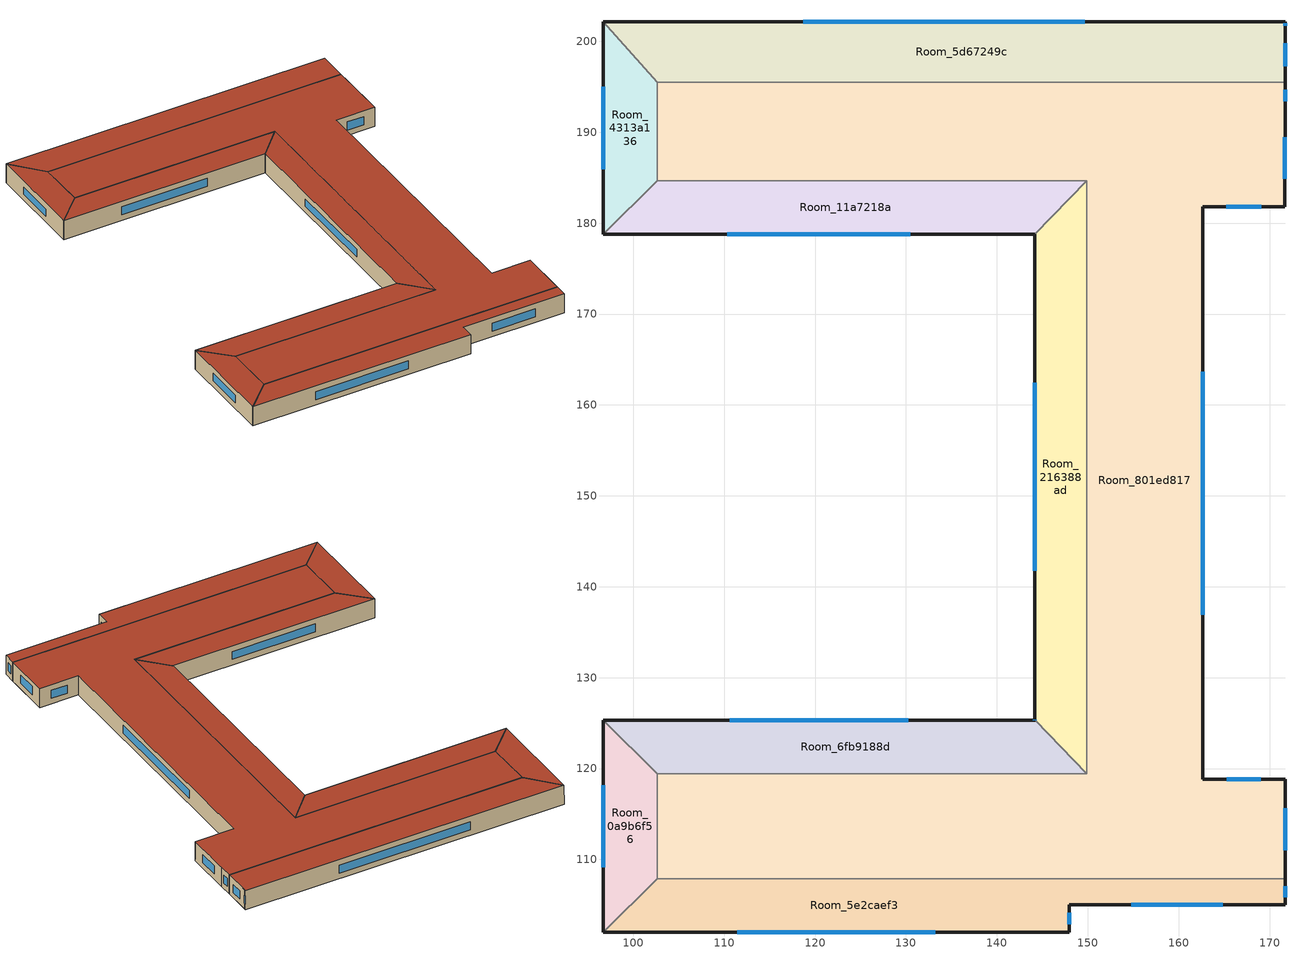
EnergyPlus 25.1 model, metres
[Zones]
Room_0a9b6f56
 floor outside (Adiabatic GroundContactFloor): 102.65,119.45 102.65,107.87 96.67,102 96.67,125.32 z100
 wall outside (2f0b1): 96.67,125.32 96.67,102 z100:104.7
 wall to Room_6fb9188d (10804): 102.65,119.45 96.67,125.32 z100:104.7
 wall to Room_801ed817 (10804): 102.65,107.87 102.65,119.45 z100:104.7
 wall to Room_5e2caef3 (10804): 96.67,102 102.65,107.87 z100:104.7
 window (51f68): 96.67,118.18 96.67,109.14 z101.44:103.26
 roof outside (e7365): 96.67,125.32 96.67,102 102.65,107.87 102.65,119.45 z104.7
Room_11a7218a
 floor outside (Adiabatic GroundContactFloor): 149.86,184.65 144.15,178.79 96.67,178.79 102.65,184.65 z100
 wall outside (2f0b1): 96.67,178.79 144.15,178.79 z100:104.7
 wall to Room_4313a136 (10804): 102.65,184.65 96.67,178.79 z100:104.7
 wall to Room_216388ad (10804): 144.15,178.79 149.86,184.65 z100:104.7
 wall to Room_801ed817 (10804): 149.86,184.65 102.65,184.65 z100:104.7
 window (51f68): 110.34,178.79 130.48,178.79 z101.35:103.35
 roof outside (e7365): 96.67,178.79 144.15,178.79 149.86,184.65 102.65,184.65 z104.7
Room_216388ad
 floor outside (Adiabatic GroundContactFloor): 149.86,184.65 149.86,119.45 144.15,125.38 144.15,178.79 z100
 wall outside (2f0b1): 144.15,178.79 144.15,125.38 144.21,125.32 z100:104.7
 wall to Room_6fb9188d (10804): 144.21,125.32 149.86,119.45 z100:104.7
 wall to Room_801ed817 (10804): 149.86,119.45 149.86,184.65 z100:104.7
 window (51f68): 144.15,162.43 144.15,141.74 / 144.17,125.36 144.19,125.34 z101.44:103.26
 roof outside (e7365): 149.86,184.65 144.15,178.79 144.15,125.38 149.86,119.45 z104.7
Room_4313a136
 floor outside (Adiabatic GroundContactFloor): 96.67,202.15 102.65,195.51 102.65,184.65 96.67,178.79 z100
 wall outside (2f0b1): 96.67,202.15 96.67,178.79 z100:104.7
 wall to Room_801ed817 (10804): 102.65,184.65 102.65,195.51 z100:104.7
 wall to Room_5d67249c (10804): 102.65,195.51 96.67,202.15 z100:104.7
 window (51f68): 96.67,194.99 96.67,185.94 z101.44:103.26
 roof outside (e7365): 96.67,202.15 96.67,178.79 102.65,184.65 102.65,195.51 z104.7
Room_5d67249c
 floor outside (Adiabatic GroundContactFloor): 171.7,202.15 171.7,195.51 102.65,195.51 96.67,202.15 z100
 wall outside (2f0b1): 171.7,195.51 171.7,201.55 171.7,202.15 96.67,202.15 z100:104.7
 wall to Room_801ed817 (10804): 102.65,195.51 171.7,195.51 z100:104.7
 window (51f68): 171.7,197.25 171.7,199.81 / 171.7,201.72 171.7,201.97 z101.35:103.35; 149.65,202.15 118.72,202.15 z101.38:103.32
 roof outside (e7365): 96.67,202.15 102.65,195.51 171.7,195.51 171.7,202.15 z104.7
Room_5e2caef3
 floor outside (Adiabatic GroundContactFloor): 171.7,107.87 171.7,105.03 147.97,105.03 147.97,102 96.67,102 102.65,107.87 z100
 wall outside (2f0b1): 96.67,102 147.97,102 147.97,105.03 171.7,105.03 171.7,107.87 z100:104.7
 wall to Room_801ed817 (10804): 171.7,107.87 102.65,107.87 z100:104.7
 window (51f68): 147.97,102.87 147.97,104.16 / 111.44,102 133.2,102 / 171.7,105.85 171.7,107.05 / 154.8,105.03 164.87,105.03 z101.35:103.35
 roof outside (e7365): 96.67,102 147.97,102 147.97,105.03 171.7,105.03 171.7,107.87 102.65,107.87 z104.7
Room_6fb9188d
 floor outside (Adiabatic GroundContactFloor): 144.21,125.32 149.86,119.45 102.65,119.45 96.67,125.32 z100
 wall outside (2f0b1): 144.21,125.32 96.67,125.32 z100:104.7
 wall to Room_801ed817 (10804): 102.65,119.45 149.86,119.45 z100:104.7
 window (51f68): 130.24,125.32 110.64,125.32 z101.38:103.32
 roof outside (e7365): 96.67,125.32 102.65,119.45 149.86,119.45 144.21,125.32 z104.7
Room_801ed817
 floor outside (Adiabatic GroundContactFloor): 171.7,195.51 171.7,181.82 162.65,181.82 162.65,118.81 171.7,118.81 171.7,107.87 102.65,107.87 102.65,119.45 149.86,119.45 149.86,184.65 102.65,184.65 102.65,195.51 z100
 wall outside (2f0b1): 171.7,107.87 171.7,118.81 162.65,118.81 162.65,181.82 171.7,181.82 171.7,192.54 171.7,195.51 z100:104.7
 window (51f68): 162.65,136.95 162.65,163.68 / 165.25,181.82 169.09,181.82 / 171.7,184.9 171.7,189.45 / 171.7,193.39 171.7,194.65 / 171.7,111.02 171.7,115.66 z101.35:103.35; 169.04,118.81 165.31,118.81 z101.38:103.32
 roof outside (e7365): 102.65,195.51 102.65,184.65 149.86,184.65 149.86,119.45 102.65,119.45 102.65,107.87 171.7,107.87 171.7,118.81 162.65,118.81 162.65,181.82 171.7,181.82 171.7,195.51 z104.7
[Building]
Unnamed: North Axis {deg}=0; Terrain=City; Solar Distribution=FullExteriorWithReflections
[Site:Location]
Toronto.City-Univ.of.Toronto: Latitude {deg}=43.67; Longitude {deg}=-79.4; Time Zone {hr}=-5; Elevation {m}=112.5
[SizingPeriod:DesignDay] Day of Month=21; Dry-Bulb Temperature Range Modifier Type=DefaultMultipliers; Barometric Pressure {Pa}=99981; Wind Direction {deg}=0; Rain Indicator=No; Snow Indicator=No; Daylight Saving Time Indicator=No; Begin Environment Reset Mode=FullResetAtBeginEnvironment
Name | Month | Day Type | Maximum Dry-Bulb Temperature {C} | Daily Dry-Bulb Temperature Range {deltaC} | Humidity Condition Type | Wetbulb or DewPoint at Maximum Dry-Bulb {C} | Wind Speed {m/s} | Solar Model Indicator | Enthalpy at Maximum Dry-Bulb {J/kg} | Sky Clearness
Toronto.City-Univ.of.Toronto Ann Clg .4% Condns DB=>MWB | 7 | SummerDesignDay | 30.8 | 10 | Wetbulb | 22.6 | 3.35 | ASHRAETau2017
Toronto.City-Univ.of.Toronto Ann Clg .4% Condns DP=>MDB | 7 | SummerDesignDay | 26.7 | 8.2 | Dewpoint | 22.8 | 3.35 | ASHRAETau2017
Toronto.City-Univ.of.Toronto Ann Clg .4% Condns Enth=>MDB | 7 | SummerDesignDay | 29 | 8.2 | Enthalpy |  | 3.35 | ASHRAETau2017 | 73400
Toronto.City-Univ.of.Toronto Ann Clg .4% Condns WB=>MDB | 7 | SummerDesignDay | 28.7 | 8.8 | Wetbulb | 24.2 | 3.35 | ASHRAETau2017
Toronto.City-Univ.of.Toronto Ann Clg 1% Condns DB=>MWB | 7 | SummerDesignDay | 29.2 | 10 | Wetbulb | 21.8 | 3.35 | ASHRAETau2017
Toronto.City-Univ.of.Toronto Ann Clg 1% Condns DP=>MDB | 7 | SummerDesignDay | 25.8 | 8.2 | Dewpoint | 21.9 | 3.35 | ASHRAETau2017
Toronto.City-Univ.of.Toronto Ann Clg 1% Condns Enth=>MDB | 7 | SummerDesignDay | 27.4 | 8.2 | Enthalpy |  | 3.35 | ASHRAETau2017 | 69800
Toronto.City-Univ.of.Toronto Ann Clg 1% Condns WB=>MDB | 7 | SummerDesignDay | 27.4 | 8.8 | Wetbulb | 23.2 | 3.35 | ASHRAETau2017
Toronto.City-Univ.of.Toronto Ann Clg 2% Condns DB=>MWB | 7 | SummerDesignDay | 27.8 | 10 | Wetbulb | 21 | 3.35 | ASHRAETau2017
Toronto.City-Univ.of.Toronto Ann Clg 2% Condns DP=>MDB | 7 | SummerDesignDay | 25 | 8.2 | Dewpoint | 21 | 3.35 | ASHRAETau2017
Toronto.City-Univ.of.Toronto Ann Clg 2% Condns Enth=>MDB | 7 | SummerDesignDay | 26.2 | 8.2 | Enthalpy |  | 3.35 | ASHRAETau2017 | 66300
Toronto.City-Univ.of.Toronto Ann Clg 2% Condns WB=>MDB | 7 | SummerDesignDay | 26.1 | 8.8 | Wetbulb | 22.3 | 3.35 | ASHRAETau2017
Toronto.City-Univ.of.Toronto Ann Htg 99% Condns DB | 1 | WinterDesignDay | -13.9 | 0 | Wetbulb | -13.9 | 6.71 | ASHRAEClearSky |  | 0
Toronto.City-Univ.of.Toronto Ann Htg 99.6% Condns DB | 1 | WinterDesignDay | -16.8 | 0 | Wetbulb | -16.8 | 6.71 | ASHRAEClearSky |  | 0
Toronto.City-Univ.of.Toronto Ann Hum_n 99% Condns DP=>MCDB | 1 | WinterDesignDay | -12.6 | 0 | Dewpoint | -19.8 | 6.71 | ASHRAEClearSky |  | 0
Toronto.City-Univ.of.Toronto Ann Hum_n 99.6% Condns DP=>MCDB | 1 | WinterDesignDay | -16 | 0 | Dewpoint | -23.4 | 6.71 | ASHRAEClearSky |  | 0
Toronto.City-Univ.of.Toronto April .4% Condns DB=>MCWB | 4 | SummerDesignDay | 22.6 | 7.5 | Wetbulb | 14.8 | 0 | ASHRAETau2017
Toronto.City-Univ.of.Toronto April .4% Condns WB=>MCDB | 4 | SummerDesignDay | 20.3 | 7.5 | Wetbulb | 16.3 | 0 | ASHRAETau2017
Toronto.City-Univ.of.Toronto April 10% Condns DB=>MCWB | 4 | SummerDesignDay | 14.6 | 11.1 | Wetbulb | 9.5 | 0 | ASHRAETau2017
Toronto.City-Univ.of.Toronto April 10% Condns WB=>MCDB | 4 | SummerDesignDay | 13.4 | 10.6 | Wetbulb | 9.9 | 0 | ASHRAETau2017
Toronto.City-Univ.of.Toronto April 2% Condns DB=>MCWB | 4 | SummerDesignDay | 19.3 | 7.5 | Wetbulb | 12.7 | 0 | ASHRAETau2017
Toronto.City-Univ.of.Toronto April 2% Condns WB=>MCDB | 4 | SummerDesignDay | 18.4 | 7.5 | Wetbulb | 14 | 0 | ASHRAETau2017
Toronto.City-Univ.of.Toronto April 5% Condns DB=>MCWB | 4 | SummerDesignDay | 16.8 | 11.1 | Wetbulb | 10.7 | 0 | ASHRAETau2017
Toronto.City-Univ.of.Toronto April 5% Condns WB=>MCDB | 4 | SummerDesignDay | 15.7 | 10.6 | Wetbulb | 11.9 | 0 | ASHRAETau2017
Toronto.City-Univ.of.Toronto August .4% Condns DB=>MCWB | 8 | SummerDesignDay | 32 | 7.8 | Wetbulb | 23.5 | 0 | ASHRAETau2017
Toronto.City-Univ.of.Toronto August .4% Condns WB=>MCDB | 8 | SummerDesignDay | 29.6 | 7.8 | Wetbulb | 25.5 | 0 | ASHRAETau2017
Toronto.City-Univ.of.Toronto August 10% Condns DB=>MCWB | 8 | SummerDesignDay | 26.8 | 9.4 | Wetbulb | 20.6 | 0 | ASHRAETau2017
Toronto.City-Univ.of.Toronto August 10% Condns WB=>MCDB | 8 | SummerDesignDay | 25.3 | 8.3 | Wetbulb | 21.9 | 0 | ASHRAETau2017
Toronto.City-Univ.of.Toronto August 2% Condns DB=>MCWB | 8 | SummerDesignDay | 29.9 | 7.8 | Wetbulb | 22.8 | 0 | ASHRAETau2017
Toronto.City-Univ.of.Toronto August 2% Condns WB=>MCDB | 8 | SummerDesignDay | 27.9 | 7.8 | Wetbulb | 23.9 | 0 | ASHRAETau2017
Toronto.City-Univ.of.Toronto August 5% Condns DB=>MCWB | 8 | SummerDesignDay | 28.2 | 9.4 | Wetbulb | 21.5 | 0 | ASHRAETau2017
Toronto.City-Univ.of.Toronto August 5% Condns WB=>MCDB | 8 | SummerDesignDay | 26.7 | 8.3 | Wetbulb | 22.9 | 0 | ASHRAETau2017
Toronto.City-Univ.of.Toronto December .4% Condns DB=>MCWB | 12 | SummerDesignDay | 11.9 | 5.1 | Wetbulb | 10.5 | 0 | ASHRAETau2017
Toronto.City-Univ.of.Toronto December .4% Condns WB=>MCDB | 12 | SummerDesignDay | 11.6 | 5.1 | Wetbulb | 10.6 | 0 | ASHRAETau2017
Toronto.City-Univ.of.Toronto December 10% Condns DB=>MCWB | 12 | SummerDesignDay | 5.8 | 6.4 | Wetbulb | 4.3 | 0 | ASHRAETau2017
Toronto.City-Univ.of.Toronto December 10% Condns WB=>MCDB | 12 | SummerDesignDay | 5.6 | 6.4 | Wetbulb | 4.3 | 0 | ASHRAETau2017
Toronto.City-Univ.of.Toronto December 2% Condns DB=>MCWB | 12 | SummerDesignDay | 9.3 | 5.1 | Wetbulb | 7.7 | 0 | ASHRAETau2017
Toronto.City-Univ.of.Toronto December 2% Condns WB=>MCDB | 12 | SummerDesignDay | 9.2 | 5.1 | Wetbulb | 8 | 0 | ASHRAETau2017
Toronto.City-Univ.of.Toronto December 5% Condns DB=>MCWB | 12 | SummerDesignDay | 7.5 | 6.4 | Wetbulb | 5.9 | 0 | ASHRAETau2017
Toronto.City-Univ.of.Toronto December 5% Condns WB=>MCDB | 12 | SummerDesignDay | 7.4 | 6.4 | Wetbulb | 6.2 | 0 | ASHRAETau2017
Toronto.City-Univ.of.Toronto February .4% Condns DB=>MCWB | 2 | SummerDesignDay | 12.3 | 6.2 | Wetbulb | 7.8 | 0 | ASHRAETau2017
Toronto.City-Univ.of.Toronto February .4% Condns WB=>MCDB | 2 | SummerDesignDay | 10.4 | 6.2 | Wetbulb | 8.9 | 0 | ASHRAETau2017
Toronto.City-Univ.of.Toronto February 10% Condns DB=>MCWB | 2 | SummerDesignDay | 3.7 | 8.1 | Wetbulb | 2 | 0 | ASHRAETau2017
Toronto.City-Univ.of.Toronto February 10% Condns WB=>MCDB | 2 | SummerDesignDay | 3.6 | 7.9 | Wetbulb | 2.1 | 0 | ASHRAETau2017
Toronto.City-Univ.of.Toronto February 2% Condns DB=>MCWB | 2 | SummerDesignDay | 8.2 | 6.2 | Wetbulb | 5.8 | 0 | ASHRAETau2017
Toronto.City-Univ.of.Toronto February 2% Condns WB=>MCDB | 2 | SummerDesignDay | 8.1 | 6.2 | Wetbulb | 6 | 0 | ASHRAETau2017
Toronto.City-Univ.of.Toronto February 5% Condns DB=>MCWB | 2 | SummerDesignDay | 5.5 | 8.1 | Wetbulb | 3.5 | 0 | ASHRAETau2017
Toronto.City-Univ.of.Toronto February 5% Condns WB=>MCDB | 2 | SummerDesignDay | 5.2 | 7.9 | Wetbulb | 3.7 | 0 | ASHRAETau2017
Toronto.City-Univ.of.Toronto January .4% Condns DB=>MCWB | 1 | SummerDesignDay | 11.8 | 6.2 | Wetbulb | 10.5 | 0 | ASHRAETau2017
Toronto.City-Univ.of.Toronto January .4% Condns WB=>MCDB | 1 | SummerDesignDay | 11.6 | 6.2 | Wetbulb | 10.6 | 0 | ASHRAETau2017
Toronto.City-Univ.of.Toronto January 10% Condns DB=>MCWB | 1 | SummerDesignDay | 4.1 | 7.1 | Wetbulb | 2.8 | 0 | ASHRAETau2017
Toronto.City-Univ.of.Toronto January 10% Condns WB=>MCDB | 1 | SummerDesignDay | 4 | 6.8 | Wetbulb | 2.9 | 0 | ASHRAETau2017
Toronto.City-Univ.of.Toronto January 2% Condns DB=>MCWB | 1 | SummerDesignDay | 8.7 | 6.2 | Wetbulb | 7.4 | 0 | ASHRAETau2017
Toronto.City-Univ.of.Toronto January 2% Condns WB=>MCDB | 1 | SummerDesignDay | 8.3 | 6.2 | Wetbulb | 7.5 | 0 | ASHRAETau2017
Toronto.City-Univ.of.Toronto January 5% Condns DB=>MCWB | 1 | SummerDesignDay | 6.2 | 7.1 | Wetbulb | 4.7 | 0 | ASHRAETau2017
Toronto.City-Univ.of.Toronto January 5% Condns WB=>MCDB | 1 | SummerDesignDay | 5.8 | 6.8 | Wetbulb | 4.8 | 0 | ASHRAETau2017
Toronto.City-Univ.of.Toronto July .4% Condns DB=>MCWB | 7 | SummerDesignDay | 33.6 | 8.2 | Wetbulb | 24.1 | 0 | ASHRAETau2017
Toronto.City-Univ.of.Toronto July .4% Condns WB=>MCDB | 7 | SummerDesignDay | 31.4 | 8.2 | Wetbulb | 25.9 | 0 | ASHRAETau2017
Toronto.City-Univ.of.Toronto July 10% Condns DB=>MCWB | 7 | SummerDesignDay | 27.9 | 10 | Wetbulb | 21 | 0 | ASHRAETau2017
Toronto.City-Univ.of.Toronto July 10% Condns WB=>MCDB | 7 | SummerDesignDay | 26.2 | 8.8 | Wetbulb | 22.4 | 0 | ASHRAETau2017
Toronto.City-Univ.of.Toronto July 2% Condns DB=>MCWB | 7 | SummerDesignDay | 31.2 | 8.2 | Wetbulb | 22.8 | 0 | ASHRAETau2017
Toronto.City-Univ.of.Toronto July 2% Condns WB=>MCDB | 7 | SummerDesignDay | 29.2 | 8.2 | Wetbulb | 24.4 | 0 | ASHRAETau2017
Toronto.City-Univ.of.Toronto July 5% Condns DB=>MCWB | 7 | SummerDesignDay | 29.5 | 10 | Wetbulb | 21.8 | 0 | ASHRAETau2017
Toronto.City-Univ.of.Toronto July 5% Condns WB=>MCDB | 7 | SummerDesignDay | 27.7 | 8.8 | Wetbulb | 23.4 | 0 | ASHRAETau2017
Toronto.City-Univ.of.Toronto June .4% Condns DB=>MCWB | 6 | SummerDesignDay | 31.6 | 8.2 | Wetbulb | 22.9 | 0 | ASHRAETau2017
Toronto.City-Univ.of.Toronto June .4% Condns WB=>MCDB | 6 | SummerDesignDay | 29.8 | 8.2 | Wetbulb | 24.2 | 0 | ASHRAETau2017
Toronto.City-Univ.of.Toronto June 10% Condns DB=>MCWB | 6 | SummerDesignDay | 25.6 | 10.5 | Wetbulb | 19.3 | 0 | ASHRAETau2017
Toronto.City-Univ.of.Toronto June 10% Condns WB=>MCDB | 6 | SummerDesignDay | 24.1 | 9.6 | Wetbulb | 20.3 | 0 | ASHRAETau2017
Toronto.City-Univ.of.Toronto June 2% Condns DB=>MCWB | 6 | SummerDesignDay | 29.3 | 8.2 | Wetbulb | 21.4 | 0 | ASHRAETau2017
Toronto.City-Univ.of.Toronto June 2% Condns WB=>MCDB | 6 | SummerDesignDay | 27.3 | 8.2 | Wetbulb | 22.9 | 0 | ASHRAETau2017
Toronto.City-Univ.of.Toronto June 5% Condns DB=>MCWB | 6 | SummerDesignDay | 27.4 | 10.5 | Wetbulb | 20.3 | 0 | ASHRAETau2017
Toronto.City-Univ.of.Toronto June 5% Condns WB=>MCDB | 6 | SummerDesignDay | 25.9 | 9.6 | Wetbulb | 21.6 | 0 | ASHRAETau2017
Toronto.City-Univ.of.Toronto March .4% Condns DB=>MCWB | 3 | SummerDesignDay | 17.9 | 6.6 | Wetbulb | 13.5 | 0 | ASHRAETau2017
Toronto.City-Univ.of.Toronto March .4% Condns WB=>MCDB | 3 | SummerDesignDay | 16.7 | 6.6 | Wetbulb | 14.4 | 0 | ASHRAETau2017
Toronto.City-Univ.of.Toronto March 10% Condns DB=>MCWB | 3 | SummerDesignDay | 8.8 | 9.4 | Wetbulb | 5.9 | 0 | ASHRAETau2017
Toronto.City-Univ.of.Toronto March 10% Condns WB=>MCDB | 3 | SummerDesignDay | 8.3 | 9.2 | Wetbulb | 6 | 0 | ASHRAETau2017
Toronto.City-Univ.of.Toronto March 2% Condns DB=>MCWB | 3 | SummerDesignDay | 13.9 | 6.6 | Wetbulb | 10.3 | 0 | ASHRAETau2017
Toronto.City-Univ.of.Toronto March 2% Condns WB=>MCDB | 3 | SummerDesignDay | 12.9 | 6.6 | Wetbulb | 11 | 0 | ASHRAETau2017
Toronto.City-Univ.of.Toronto March 5% Condns DB=>MCWB | 3 | SummerDesignDay | 11.1 | 9.4 | Wetbulb | 8 | 0 | ASHRAETau2017
Toronto.City-Univ.of.Toronto March 5% Condns WB=>MCDB | 3 | SummerDesignDay | 10.7 | 9.2 | Wetbulb | 8.3 | 0 | ASHRAETau2017
Toronto.City-Univ.of.Toronto May .4% Condns DB=>MCWB | 5 | SummerDesignDay | 28.9 | 8.2 | Wetbulb | 20.7 | 0 | ASHRAETau2017
Toronto.City-Univ.of.Toronto May .4% Condns WB=>MCDB | 5 | SummerDesignDay | 26.9 | 8.2 | Wetbulb | 22.2 | 0 | ASHRAETau2017
Toronto.City-Univ.of.Toronto May 10% Condns DB=>MCWB | 5 | SummerDesignDay | 21.5 | 11.1 | Wetbulb | 15.5 | 0 | ASHRAETau2017
Toronto.City-Univ.of.Toronto May 10% Condns WB=>MCDB | 5 | SummerDesignDay | 20.3 | 10.1 | Wetbulb | 16.4 | 0 | ASHRAETau2017
Toronto.City-Univ.of.Toronto May 2% Condns DB=>MCWB | 5 | SummerDesignDay | 26.2 | 8.2 | Wetbulb | 18.8 | 0 | ASHRAETau2017
Toronto.City-Univ.of.Toronto May 2% Condns WB=>MCDB | 5 | SummerDesignDay | 25.2 | 8.2 | Wetbulb | 20.1 | 0 | ASHRAETau2017
Toronto.City-Univ.of.Toronto May 5% Condns DB=>MCWB | 5 | SummerDesignDay | 23.9 | 11.1 | Wetbulb | 17.2 | 0 | ASHRAETau2017
Toronto.City-Univ.of.Toronto May 5% Condns WB=>MCDB | 5 | SummerDesignDay | 22.4 | 10.1 | Wetbulb | 18.2 | 0 | ASHRAETau2017
Toronto.City-Univ.of.Toronto November .4% Condns DB=>MCWB | 11 | SummerDesignDay | 16.9 | 5.6 | Wetbulb | 13.3 | 0 | ASHRAETau2017
Toronto.City-Univ.of.Toronto November .4% Condns WB=>MCDB | 11 | SummerDesignDay | 16.1 | 5.6 | Wetbulb | 14 | 0 | ASHRAETau2017
Toronto.City-Univ.of.Toronto November 10% Condns DB=>MCWB | 11 | SummerDesignDay | 11.4 | 7.8 | Wetbulb | 9.2 | 0 | ASHRAETau2017
Toronto.City-Univ.of.Toronto November 10% Condns WB=>MCDB | 11 | SummerDesignDay | 11.1 | 7.2 | Wetbulb | 9.3 | 0 | ASHRAETau2017
Toronto.City-Univ.of.Toronto November 2% Condns DB=>MCWB | 11 | SummerDesignDay | 14.6 | 5.6 | Wetbulb | 11.6 | 0 | ASHRAETau2017
Toronto.City-Univ.of.Toronto November 2% Condns WB=>MCDB | 11 | SummerDesignDay | 14 | 5.6 | Wetbulb | 12.3 | 0 | ASHRAETau2017
Toronto.City-Univ.of.Toronto November 5% Condns DB=>MCWB | 11 | SummerDesignDay | 12.9 | 7.8 | Wetbulb | 10.3 | 0 | ASHRAETau2017
Toronto.City-Univ.of.Toronto November 5% Condns WB=>MCDB | 11 | SummerDesignDay | 12.4 | 7.2 | Wetbulb | 10.7 | 0 | ASHRAETau2017
Toronto.City-Univ.of.Toronto October .4% Condns DB=>MCWB | 10 | SummerDesignDay | 24.4 | 6.4 | Wetbulb | 19.4 | 0 | ASHRAETau2017
Toronto.City-Univ.of.Toronto October .4% Condns WB=>MCDB | 10 | SummerDesignDay | 23.6 | 6.4 | Wetbulb | 20.7 | 0 | ASHRAETau2017
Toronto.City-Univ.of.Toronto October 10% Condns DB=>MCWB | 10 | SummerDesignDay | 17.5 | 8.7 | Wetbulb | 14.6 | 0 | ASHRAETau2017
Toronto.City-Univ.of.Toronto October 10% Condns WB=>MCDB | 10 | SummerDesignDay | 17.2 | 8 | Wetbulb | 15.1 | 0 | ASHRAETau2017
Toronto.City-Univ.of.Toronto October 2% Condns DB=>MCWB | 10 | SummerDesignDay | 21.5 | 6.4 | Wetbulb | 17.4 | 0 | ASHRAETau2017
Toronto.City-Univ.of.Toronto October 2% Condns WB=>MCDB | 10 | SummerDesignDay | 20.6 | 6.4 | Wetbulb | 18.1 | 0 | ASHRAETau2017
Toronto.City-Univ.of.Toronto October 5% Condns DB=>MCWB | 10 | SummerDesignDay | 19.4 | 8.7 | Wetbulb | 15.9 | 0 | ASHRAETau2017
Toronto.City-Univ.of.Toronto October 5% Condns WB=>MCDB | 10 | SummerDesignDay | 18.6 | 8 | Wetbulb | 16.5 | 0 | ASHRAETau2017
Toronto.City-Univ.of.Toronto September .4% Condns DB=>MCWB | 9 | SummerDesignDay | 30.4 | 7.6 | Wetbulb | 22.1 | 0 | ASHRAETau2017
Toronto.City-Univ.of.Toronto September .4% Condns WB=>MCDB | 9 | SummerDesignDay | 28.1 | 7.6 | Wetbulb | 23.7 | 0 | ASHRAETau2017
Toronto.City-Univ.of.Toronto September 10% Condns DB=>MCWB | 9 | SummerDesignDay | 24.1 | 9.7 | Wetbulb | 19.4 | 0 | ASHRAETau2017
Toronto.City-Univ.of.Toronto September 10% Condns WB=>MCDB | 9 | SummerDesignDay | 23.1 | 8.4 | Wetbulb | 20.2 | 0 | ASHRAETau2017
Toronto.City-Univ.of.Toronto September 2% Condns DB=>MCWB | 9 | SummerDesignDay | 27.7 | 7.6 | Wetbulb | 21.4 | 0 | ASHRAETau2017
Toronto.City-Univ.of.Toronto September 2% Condns WB=>MCDB | 9 | SummerDesignDay | 26.1 | 7.6 | Wetbulb | 22.4 | 0 | ASHRAETau2017
Toronto.City-Univ.of.Toronto September 5% Condns DB=>MCWB | 9 | SummerDesignDay | 25.7 | 9.7 | Wetbulb | 20 | 0 | ASHRAETau2017
Toronto.City-Univ.of.Toronto September 5% Condns WB=>MCDB | 9 | SummerDesignDay | 24.8 | 8.4 | Wetbulb | 21.4 | 0 | ASHRAETau2017
[Site:WaterMainsTemperature]
Calculation Method=CorrelationFromWeatherFile
[Material:NoMass] Roughness=MediumRough; Thermal Absorptance=0.9; Solar Absorptance=0.7; Visible Absorptance=0.7
Name | Thermal Resistance {m2-K/W}
2c8bc | 3.524
79cd6 | 3.45
Adiabatic Material | 1760.93
cec85 | 0.438
[WindowMaterial:SimpleGlazingSystem]
77c65: U-Factor {W/m2-K}=2.05; Solar Heat Gain Coefficient=0.2262; Visible Transmittance=0.9
[Construction]
10804: cec85
2f0b1: 79cd6
51f68: 77c65
Adiabatic GroundContactFloor: Adiabatic Material
e7365: 2c8bc
[Space]
Name | Zone | Volume {m3} | Space Type
Room_0a9b6f56_Space | Room_0a9b6f56 | 489.998 | 46f41
Room_11a7218a_Space | Room_11a7218a | 1305.48 | 606e4
Room_216388ad_Space | Room_216388ad | 1593.33 | d6dc6
Room_4313a136_Space | Room_4313a136 | 480.343 | 3a62f
Room_5d67249c_Space | Room_5d67249c | 2248.31 | e1061
Room_5e2caef3_Space | Room_5e2caef3 | 1648.48 | acb97
Room_6fb9188d_Space | Room_6fb9188d | 1306.34 | bc0ce
Room_801ed817_Space | Room_801ed817 | 11293 | 6313e
[SpaceList]
46f41: Room_0a9b6f56_Space
d6dc6: Room_216388ad_Space
3a62f: Room_4313a136_Space
e1061: Room_5d67249c_Space
acb97: Room_5e2caef3_Space
bc0ce: Room_6fb9188d_Space
6313e: Room_801ed817_Space
[Zone] Multiplier=1; Ceiling Height {m}=4.7; Part of Total Floor Area=Yes
Name | Volume {m3} | Floor Area {m2}
Room_0a9b6f56 | 489.998
Room_11a7218a | 1305.48 | 277.76
Room_216388ad | 1593.33 | 339.01
Room_4313a136 | 480.343 | 102.2
Room_5d67249c | 2248.31 | 478.36
Room_5e2caef3 | 1648.48 | 350.74
Room_6fb9188d | 1306.34 | 277.94
Room_801ed817 | 11293 | 2402.77
[People] Number of People Schedule=a967c; Number of People Calculation Method=People/Area; Fraction Radiant=0.56; Activity Level Schedule=Seated Adult Activity
Name | Zone or ZoneList or Space or SpaceList | People per Floor Area {person/m2}
{e7f854cd-2b85-4860-9b54-089a68d50955} | 46f41 | 0.068
{256f0264-9617-4169-a067-51c1892da824} | d6dc6 | 0.0671
24c29 | 3a62f | 0.0668
{3c0e9492-82ee-4bde-92a1-cc7fdd889521} | e1061 | 0.0554
{e4d41f8e-0f0f-4287-b9f9-2388069455ee} | acb97 | 0.0666
{44a568f9-8bf0-4e7b-821e-cd3cd283cb44} | bc0ce | 0.0676
{04e2b0d8-b838-4938-b188-53152b6516b8} | 6313e | 0.0667
[Lights] Schedule=a967c; Design Level Calculation Method=Watts/Area; Return Air Fraction=0; Fraction Radiant=0.32; Fraction Visible=0.25; Fraction Replaceable=1
Name | Zone or ZoneList or Space or SpaceList | Watts per Floor Area {W/m2}
{462d3c33-9194-4b2c-9915-f4eff6a7f396} | 46f41 | 3.77
{3694c1e3-3832-41c1-b986-158a26c3e45a} | d6dc6 | 3.77
49aae | 3a62f | 3.77
{d9a0dde1-f06f-471d-839c-18ba4fc53d7f} | e1061 | 9.9
{10bd4d2e-33f5-48a1-91ea-70bada77c7d9} | acb97 | 3.77
{4edc2caf-b297-401a-bc10-1e37a2410871} | bc0ce | 3.77
{31656216-e6f0-40ae-bfe4-250180ca1756} | 6313e | 10.76
[ElectricEquipment] Design Level Calculation Method=Watts/Area; Fraction Latent=0.3; Fraction Radiant=0.5; Fraction Lost=0.2
Name | Zone or ZoneList or Space or SpaceList | Schedule | Watts per Floor Area {W/m2}
{870919fb-36d0-43fc-b3c3-aabbcb59f4b4} | 46f41 | f835e | 0.82
{73fad43b-4a6c-4804-879a-861262a87cf8} | d6dc6 | f835e | 0.82
37055 | 3a62f | Always On Discrete 1 | 0.82
{f996c0a8-f7e0-4fac-87cd-30d06ffa54de} | e1061 | f835e | 10.98
{462ca6f7-bedf-4279-aa80-4931866e02cc} | acb97 | f835e | 0.82
{456451d1-030e-4355-a76a-940784ae6e53} | bc0ce | f835e | 0.82
{72ad3836-9fed-481f-acf8-0524efeb4a8e} | 6313e | f835e | 0.82
[ZoneInfiltration:DesignFlowRate] Schedule=Hospital INFIL_SCH_PNNL; Design Flow Rate Calculation Method=Flow/ExteriorArea; Flow Rate per Exterior Surface Area {m3/s-m2}=0.00025; Constant Term Coefficient=1; Temperature Term Coefficient=0; Velocity Term Coefficient=0
Name | Zone or ZoneList or Space or SpaceList
{6e9c1640-808d-4692-97c3-d0e615c9bc81} | 46f41
{3ea1751e-a33e-4772-80df-ae02b007e11f} | d6dc6
3eee8 | 3a62f
{3d45ae94-7d16-4302-b948-2b7548b7f2eb} | e1061
{fbbf4139-03bb-4558-a539-356f2c1e5d2c} | acb97
{6b0b3e96-b68b-42c9-bf89-c5071a2e93e4} | bc0ce
{11177f34-c101-426e-9dc1-6081b4859f23} | 6313e
[HVACTemplate:Thermostat]
clg/htg thermostat: Constant Heating Setpoint {C}=22.22; Constant Cooling Setpoint {C}=23.88
[HVACTemplate:Zone:VAV] Template VAV System=ahu_c01; Template Thermostat=clg/htg thermostat; Supply Air Maximum Flow Rate {m3/s}=autosize; Zone Heating Sizing Factor=1.2; Zone Cooling Sizing Factor=1; Zone Minimum Air Flow Input Method=Constant; Constant Minimum Air Flow Fraction=1; Outdoor Air Method=Sum; Outdoor Air Flow Rate per Person {m3/s}=0.005; Outdoor Air Flow Rate per Zone Floor Area {m3/s-m2}=0.0003; Reheat Coil Type=HotWater; Reheat Coil Availability Schedule=Always On Discrete; Damper Heating Action=Reverse; Baseboard Heating Type=HotWater; Baseboard Heating Availability Schedule=Always On; Baseboard Heating Capacity {W}=autosize; Zone Cooling Design Supply Air Temperature Input Method=SystemSupplyAirTemperature; Zone Cooling Design Supply Air Temperature {C}=12.8; Zone Heating Design Supply Air Temperature Input Method=SupplyAirTemperature; Zone Heating Design Supply Air Temperature {C}=35
Room_0a9b6f56; Room_11a7218a; Room_216388ad; Room_4313a136; Room_5d67249c; Room_6fb9188d; Room_801ed817; Room_5e2caef3
[HVACTemplate:System:VAV]
ahu_c01: System Availability Schedule=Always On; Supply Fan Maximum Flow Rate {m3/s}=autosize; Supply Fan Minimum Flow Rate {m3/s}=autosize; Supply Fan Total Efficiency=0.7; Supply Fan Delta Pressure {Pa}=1000; Supply Fan Motor Efficiency=0.9; Supply Fan Motor in Air Stream Fraction=1; Cooling Coil Type=ChilledWater; Cooling Coil Design Setpoint {C}=12.8; Heating Coil Type=HotWater; Heating Coil Availability Schedule=Always On; Heating Coil Design Setpoint {C}=10; Gas Heating Coil Efficiency=0.8; Preheat Coil Type=None; Preheat Coil Design Setpoint {C}=7.2; Gas Preheat Coil Efficiency=0.8; Maximum Outdoor Air Flow Rate {m3/s}=autosize; Minimum Outdoor Air Flow Rate {m3/s}=autosize; Minimum Outdoor Air Control Type=ProportionalMinimum; Economizer Type=NoEconomizer; Economizer Lockout=NoLockout; Supply Fan Placement=DrawThrough; Supply Fan Part-Load Power Coefficients=InletVaneDampers; Night Cycle Control=StayOff; Heat Recovery Type=None; Sensible Heat Recovery Effectiveness=0.7; Latent Heat Recovery Effectiveness=0.65; Cooling Coil Setpoint Reset Type=None; Heating Coil Setpoint Reset Type=None; Dehumidification Control Type=None; Dehumidification Setpoint {percent}=60; Humidifier Type=None; Humidifier Rated Capacity {m3/s}=0.000001; Humidifier Rated Electric Power {W}=autosize; Humidifier Setpoint {percent}=30; Sizing Option=NonCoincident; Return Fan=No; Return Fan Total Efficiency=0.7; Return Fan Delta Pressure {Pa}=500; Return Fan Motor Efficiency=0.9; Return Fan Motor in Air Stream Fraction=1; Return Fan Part-Load Power Coefficients=InletVaneDampers
[HVACTemplate:Plant:ChilledWaterLoop]
CHW: Pump Schedule=Always On Discrete; Pump Control Type=Intermittent; Chiller Plant Operation Scheme Type=Default; Chilled Water Design Setpoint {C}=7.22; Chilled Water Pump Configuration=ConstantPrimaryNoSecondary; Primary Chilled Water Pump Rated Head {Pa}=179352; Secondary Chilled Water Pump Rated Head {Pa}=179352; Condenser Plant Operation Scheme Type=Default; Condenser Water Design Setpoint {C}=29.4; Condenser Water Pump Rated Head {Pa}=179352; Chilled Water Setpoint Reset Type=None; Chilled Water Setpoint at Outdoor Dry-Bulb Low {C}=12.2; Chilled Water Reset Outdoor Dry-Bulb Low {C}=15.6; Chilled Water Setpoint at Outdoor Dry-Bulb High {C}=6.7; Chilled Water Reset Outdoor Dry-Bulb High {C}=26.7; Chilled Water Primary Pump Type=SinglePump; Chilled Water Secondary Pump Type=SinglePump; Condenser Water Pump Type=SinglePump; Chilled Water Supply Side Bypass Pipe=Yes; Chilled Water Demand Side Bypass Pipe=Yes; Condenser Water Supply Side Bypass Pipe=Yes; Condenser Water Demand Side Bypass Pipe=Yes; Fluid Type=Water; Loop Design Delta Temperature {deltaC}=6.67; Chilled Water Load Distribution Scheme=SequentialLoad; Condenser Water Load Distribution Scheme=SequentialLoad
[HVACTemplate:Plant:Chiller]
chlr: Chiller Type=ElectricScrewChiller; Capacity {W}=autosize; Nominal COP {W/W}=5.5; Condenser Type=AirCooled; Sizing Factor=1; Maximum Part Load Ratio=1; Optimum Part Load Ratio=1; Minimum Unloading Ratio=0.25; Leaving Chilled Water Lower Temperature Limit {C}=5
[HVACTemplate:Plant:HotWaterLoop]
HWloop: Pump Schedule=Always On; Pump Control Type=Intermittent; Hot Water Plant Operation Scheme Type=Default; Hot Water Design Setpoint {C}=82; Hot Water Pump Configuration=ConstantFlow; Hot Water Pump Rated Head {Pa}=179352; Hot Water Setpoint Reset Type=None; Hot Water Setpoint at Outdoor Dry-Bulb Low {C}=82.2; Hot Water Reset Outdoor Dry-Bulb Low {C}=-6.7; Hot Water Setpoint at Outdoor Dry-Bulb High {C}=65.6; Hot Water Reset Outdoor Dry-Bulb High {C}=10; Hot Water Pump Type=SinglePump; Supply Side Bypass Pipe=Yes; Demand Side Bypass Pipe=Yes; Fluid Type=Water; Loop Design Delta Temperature {deltaC}=11; Load Distribution Scheme=SequentialLoad
[HVACTemplate:Plant:Boiler]
boiler: Boiler Type=HotWaterBoiler; Capacity {W}=autosize; Efficiency=0.8; Fuel Type=NaturalGas; Sizing Factor=1; Maximum Part Load Ratio=1.1; Optimum Part Load Ratio=1; Water Outlet Upper Temperature Limit {C}=100
[Schedule:Day:Interval]
{95322070-7d69-46e3-8bef-fd58c91261cb}; {fe669d33-a865-418d-bde7-90229ed4a50d}; {4c215e25-e297-435e-a8f5-5c52d2643950}; {bda1f714-1ec5-40b8-be14-9c8a10395597}; Always On_Day Schedule: No, 24:00, 1
Seated Adult Activity_Day Schedule: No, 24:00, 120
{1cc0334a-5638-4fa1-b18c-48134f74c7bd}: No, 01:00, 0.17, 06:00, 0.16, 07:00, 0.18, 09:00, 0.19, 11:00, 0.2, 14:00, 0.19, 15:00, 0.2, 18:00, 0.19, 20:00, 0.18, 23:00, 0.17, 24:00, 0.16
7e3aa: No, 04:00, 0.17, 05:00, 0.16, 06:00, 0.17, 07:00, 0.18, 08:00, 0.21, 09:00, 0.22, 10:00, 0.23, 11:00, 0.24, 12:00, 0.26, 13:00, 0.25, 14:00, 0.26, 17:00, 0.25, 18:00, 0.23, 19:00, 0.22, 20:00, 0.21, 22:00, 0.19, 23:00, 0.18, 24:00, 0.17
{d6706990-e5b4-4181-9aed-55c272bb9c5a}: No, 06:00, 0.17, 20:00, 0.25, 24:00, 0.17
{cff4977f-41d6-4c2e-8523-e9012aa0c96b}; {541e6f84-a026-4a54-9f2e-3f3093baaef4}: No, 06:00, 0.17, 20:00, 0.2, 24:00, 0.17
Hospital INFIL_SCH_PNNL_Default; {a33bfc10-d946-45c0-b24f-477931ae2830}; {abe1dcab-cc63-48ad-ad6d-77d5442bf860}; {af836c90-32f2-4236-a049-aa121b361b13}: No, 24:00, 0.25
[Schedule:Week:Daily]
a967c Week Rule - Jan1-Dec31: {95322070-7d69-46e3-8bef-fd58c91261cb}, {95322070-7d69-46e3-8bef-fd58c91261cb}, {95322070-7d69-46e3-8bef-fd58c91261cb}, {95322070-7d69-46e3-8bef-fd58c91261cb}, {95322070-7d69-46e3-8bef-fd58c91261cb}, {95322070-7d69-46e3-8bef-fd58c91261cb}, {95322070-7d69-46e3-8bef-fd58c91261cb}, {bda1f714-1ec5-40b8-be14-9c8a10395597}, {fe669d33-a865-418d-bde7-90229ed4a50d}, {4c215e25-e297-435e-a8f5-5c52d2643950}, {95322070-7d69-46e3-8bef-fd58c91261cb}, {95322070-7d69-46e3-8bef-fd58c91261cb}
Seated Adult Activity Week Rule - Jan1-Dec31: Seated Adult Activity_Day Schedule, Seated Adult Activity_Day Schedule, Seated Adult Activity_Day Schedule, Seated Adult Activity_Day Schedule, Seated Adult Activity_Day Schedule, Seated Adult Activity_Day Schedule, Seated Adult Activity_Day Schedule, Seated Adult Activity_Day Schedule, Seated Adult Activity_Day Schedule, Seated Adult Activity_Day Schedule, Seated Adult Activity_Day Schedule, Seated Adult Activity_Day Schedule
f835e Week Rule - Jan1-Dec31: {1cc0334a-5638-4fa1-b18c-48134f74c7bd}, 7e3aa, 7e3aa, 7e3aa, 7e3aa, 7e3aa, {1cc0334a-5638-4fa1-b18c-48134f74c7bd}, {541e6f84-a026-4a54-9f2e-3f3093baaef4}, {d6706990-e5b4-4181-9aed-55c272bb9c5a}, {cff4977f-41d6-4c2e-8523-e9012aa0c96b}, 7e3aa, 7e3aa
Always On Week Rule - Jan1-Dec31: Always On_Day Schedule, Always On_Day Schedule, Always On_Day Schedule, Always On_Day Schedule, Always On_Day Schedule, Always On_Day Schedule, Always On_Day Schedule, Always On_Day Schedule, Always On_Day Schedule, Always On_Day Schedule, Always On_Day Schedule, Always On_Day Schedule
Hospital INFIL_SCH_PNNL Week Rule - Jan1-Dec31: Hospital INFIL_SCH_PNNL_Default, {a33bfc10-d946-45c0-b24f-477931ae2830}, {a33bfc10-d946-45c0-b24f-477931ae2830}, {a33bfc10-d946-45c0-b24f-477931ae2830}, {a33bfc10-d946-45c0-b24f-477931ae2830}, {a33bfc10-d946-45c0-b24f-477931ae2830}, {a33bfc10-d946-45c0-b24f-477931ae2830}, Hospital INFIL_SCH_PNNL_Default, {abe1dcab-cc63-48ad-ad6d-77d5442bf860}, {af836c90-32f2-4236-a049-aa121b361b13}, Hospital INFIL_SCH_PNNL_Default, Hospital INFIL_SCH_PNNL_Default
[Schedule:Year]
a967c: a967c Week Rule - Jan1-Dec31, 1, 1, 12, 31
Seated Adult Activity: Seated Adult Activity Week Rule - Jan1-Dec31, 1, 1, 12, 31
f835e: f835e Week Rule - Jan1-Dec31, 1, 1, 12, 31
Always On: Always On Week Rule - Jan1-Dec31, 1, 1, 12, 31
Hospital INFIL_SCH_PNNL: Hospital INFIL_SCH_PNNL Week Rule - Jan1-Dec31, 1, 1, 12, 31
[Schedule:Constant] Hourly Value=1
Always On Discrete; Always On Discrete 1
